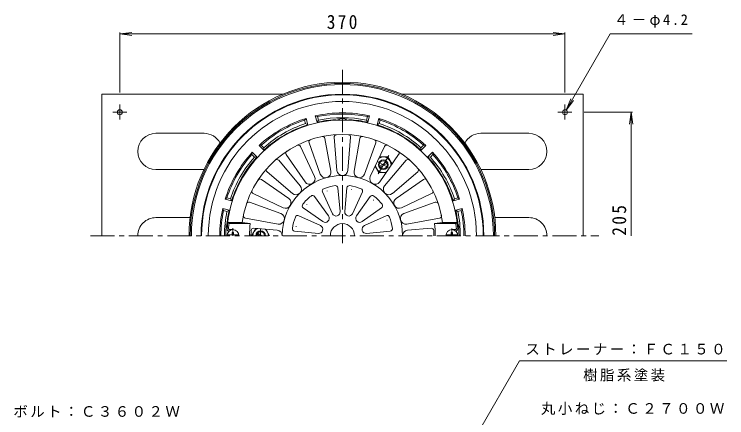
# Model space of a CAD drawing. Units: millimetres, scale not verified. Extents: x -324 to 305, y -464 to 495.
# Drawn here: x -324 to 269, y 160 to 495 of the extents above; entities that cross this region are included whole.
import ezdxf

# ---------------------------------------------------------------- set-up
doc = ezdxf.new("R2010")
doc.units = ezdxf.units.MM
doc.header["$LTSCALE"] = 4
doc.linetypes.add('CHAIN1', pattern=[8, 5, -1, 1, -1])
for name, color, linetype, lineweight in [('0-0_通り芯', 3, 'Continuous', 9), ('0-1_躯体', 2, 'Continuous', 9), ('0-2_仕上', 6, 'Continuous', 9), ('0-4_その他', 7, 'Continuous', 9), ('0-5_寸法', 7, 'Continuous', 9), ('0-A', 4, 'Continuous', 9), ('0-B', 2, 'Continuous', 9)]:
    doc.layers.add(name, color=color, linetype=linetype, lineweight=lineweight)
doc.styles.add('ＭＳ ゴシック', font='')
doc.styles.get('ＭＳ ゴシック').set_extended_font_data('MS Gothic')

msp = doc.modelspace()

# ---------------------------------------------------------------- linework, layer by layer
at = {"layer": '0-0_通り芯', "linetype": 'CHAIN1'}
for p, q in [((-50.8, 449.461), (-50.8, 305.331)), ((-260.264, 311.623), (162.235, 311.623))]:
    msp.add_line(p, q, dxfattribs=at)
at = {"layer": '0-0_通り芯'}
for radius in [127.5, 126.5, 125.5]:
    msp.add_arc((-50.8, 311.623), radius, 0, 180, dxfattribs=at)
at = {"layer": '0-1_躯体'}
for p, q in [((-81.043, 409.036), (-82.215, 407.613)), ((-79.618, 403.72), (-81.043, 409.036)), ((-71.891, 405.79), (-73.316, 411.107)), ((-71.589, 410.46), (-73.316, 411.107)), ((-70.812, 407.558), (-71.589, 410.46)), ((-30.788, 407.558), (-30.011, 410.46)), ((-28.284, 411.107), (-30.011, 410.46)), ((-29.709, 405.79), (-28.284, 411.107)), ((-21.982, 403.72), (-20.557, 409.036)), ((-19.386, 407.613), (-20.557, 409.036)), ((-81.437, 404.711), (-82.215, 407.613)), ((-79.618, 403.72), (-81.437, 404.711)), ((-70.812, 407.558), (-71.891, 405.79)), ((-29.709, 405.79), (-30.788, 407.558)), ((-20.163, 404.711), (-21.982, 403.72)), ((-20.163, 404.711), (-19.386, 407.613)), ((-118.223, 386.824), (-120.041, 386.521)), ((-116.149, 382.629), (-120.041, 386.521)), ((-116.098, 384.699), (-118.223, 386.824)), ((14.498, 384.699), (16.623, 386.824)), ((14.549, 382.629), (18.441, 386.521)), ((18.441, 386.521), (16.623, 386.824)), ((-125.698, 380.864), (-126.001, 379.046)), ((-123.876, 376.921), (-126.001, 379.046)), ((-121.806, 376.972), (-125.698, 380.864)), ((-116.098, 384.699), (-116.149, 382.629)), ((14.549, 382.629), (14.498, 384.699)), ((20.206, 376.972), (24.098, 380.864)), ((22.276, 376.921), (24.401, 379.046)), ((24.401, 379.046), (24.098, 380.864)), ((-121.806, 376.972), (-123.876, 376.921)), ((22.276, 376.921), (20.206, 376.972)), ((-146.79, 343.037), (-148.213, 341.866)), ((-142.896, 340.441), (-148.213, 341.866)), ((-143.888, 342.26), (-146.79, 343.037)), ((-143.888, 342.26), (-142.896, 340.441)), ((41.296, 340.441), (42.288, 342.26)), ((41.296, 340.441), (46.613, 341.866)), ((42.288, 342.26), (45.19, 343.038)), ((46.613, 341.866), (45.19, 343.038)), ((-144.967, 332.714), (-150.284, 334.139)), ((-149.637, 332.412), (-150.284, 334.139)), ((-146.735, 331.635), (-149.637, 332.412)), ((-146.735, 331.635), (-144.967, 332.714)), ((43.367, 332.714), (48.684, 334.139)), ((45.135, 331.635), (43.367, 332.714)), ((45.135, 331.635), (48.037, 332.412)), ((48.037, 332.412), (48.684, 334.139))]:
    msp.add_line(p, q, dxfattribs=at)
at = {"layer": '0-1_躯体', "color": 4, "linetype": 'CHAIN1'}
for p, q in [((-21.715, 373.35), (-11.885, 367.675)), ((-12.305, 378.299), (-21.217, 362.863)), ((-118.8, 311.623), (-118.8, 317.298))]:
    msp.add_line(p, q, dxfattribs=at)
at = {"layer": '0-1_躯体', "color": 4}
for p, q in [((-19.989, 377.013), (-13.053, 377.013)), ((-9.579, 370.997), (-13.053, 377.013)), ((-23.613, 369.322), (-20.547, 364.013)), ((-19.895, 369.303), (-14.205, 372.588)), ((-19.395, 368.437), (-13.705, 371.723)), ((-20.547, 364.013), (-14.428, 364.013)), ((-122.829, 317.634), (-126.3, 311.623)), ((-111.297, 311.628), (-114.357, 316.927)), ((-119.8, 311.623), (-121.895, 312.833)), ((-117.8, 311.623), (-121.395, 313.699)), ((-111.3, 311.623), (-111.297, 311.628))]:
    msp.add_line(p, q, dxfattribs=at)
for radius in [4, 3.324]:
    msp.add_circle((-16.8, 370.513), radius, dxfattribs=at)
at = {"layer": '0-1_躯体'}
for centre, radius, start, end in [((-50.8, 311.623), 117.5, 0, 180), ((-50.8, 311.623), 117, 0, 180), ((-50.8, 311.623), 111.441, 0, 180), ((-50.8, 311.623), 102, 107.24745, 132.75252), ((-50.8, 311.623), 102, 77.24745, 102.75252), ((-50.8, 311.623), 101, 78.1216, 101.87843), ((-50.8, 311.623), 98, 78.21725, 101.78276), ((-50.8, 311.623), 102, 47.24745, 72.75252), ((-50.8, 311.623), 101, 108.1216, 131.87843), ((-50.8, 311.623), 96.5, 107.37563, 132.62434), ((-50.8, 311.623), 98, 108.21725, 131.78276), ((-50.8, 311.623), 96.5, 93.64027, 102.62434), ((-56.8, 405.932), 2, 51.83441, 93.64053), ((-50.8, 311.623), 96.917, 87.58473, 92.41527), ((-54.8, 406.456), 2, 34.69341, 92.41542), ((-46.8, 406.456), 2, 87.58458, 145.30659), ((-44.8, 405.932), 2, 86.35947, 128.16559), ((-50.8, 311.623), 96.5, 77.37563, 86.35973), ((-50.8, 311.623), 96.5, 47.37563, 72.62434), ((-50.8, 311.623), 98, 48.21725, 71.78276), ((-50.8, 311.623), 101, 48.1216, 71.87843), ((-50.8, 311.623), 102, 137.24745, 162.75252), ((-50.8, 311.623), 101, 138.1216, 161.87843), ((-50.8, 311.623), 102, 17.24745, 42.75252), ((-50.8, 311.623), 101, 18.1216, 41.87843), ((-50.8, 311.623), 98, 138.21725, 161.78276), ((-50.8, 311.623), 96.5, 137.37563, 162.62434), ((-50.8, 311.623), 96.5, 17.37563, 42.62434), ((-50.8, 311.623), 98, 18.21725, 41.78276), ((-50.8, 311.623), 102, 167.24748, 180), ((-50.8, 311.623), 101, 168.12157, 180), ((-50.8, 311.623), 98, 168.21722, 179.99998), ((-50.8, 311.623), 96.5, 167.37566, 173.92558), ((-50.8, 311.623), 96.5, 6.07442, 12.62434), ((-50.8, 311.623), 98, 0, 11.78276), ((-50.8, 311.623), 101, 0, 11.87843), ((-50.8, 311.623), 102, 0, 12.75252), ((-50.8, 311.623), 96.917, 174.55904, 180), ((-145.289, 320.623), 2, 174.55836, 232.28242), ((-144.769, 321.623), 2, 173.92577, 215.73421), ((43.169, 321.623), 2, 324.26579, 6.07423), ((43.689, 320.623), 2, 307.71758, 5.44164), ((-50.8, 311.623), 96.917, 0, 5.44096)]:
    msp.add_arc(centre, radius, start, end, dxfattribs=at)
at = {"layer": '0-1_躯体', "color": 4}
for centre, radius, start, end in [((-16.795, 370.51), 6.5, 60.04965, 125.33496), ((-16.795, 370.51), 6.5, 354.86478, 60.0495), ((-16.795, 370.51), 6.5, 184.20641, 295.59392), ((-118.8, 311.629), 6.5, 114.86398, 180.04892), ((-118.8, 311.623), 4, 0, 180), ((-118.8, 311.623), 3.324, 0, 180), ((-118.8, 311.629), 6.5, 359.95093, 55.59485)]:
    msp.add_arc(centre, radius, start, end, dxfattribs=at)
at = {"layer": '0-2_仕上'}
for p, q in [((-65.358, 392.296), (-60.451, 365.106)), ((-55.32, 365.781), (-57.618, 393.315)), ((-43.982, 393.315), (-46.28, 365.781)), ((-41.149, 365.106), (-36.242, 392.296)), ((-85.742, 385.779), (-73.965, 360.785)), ((-69.183, 362.766), (-78.529, 388.766)), ((-23.071, 388.767), (-32.417, 362.766)), ((-27.635, 360.785), (-15.858, 385.779)), ((-103.744, 374.209), (-85.9, 353.115)), ((-81.793, 356.266), (-97.55, 378.961)), ((-4.05, 378.961), (-19.807, 356.266)), ((-15.7, 353.115), (2.144, 374.209)), ((-92.292, 346.723), (-113.386, 364.567)), ((11.785, 364.567), (-9.308, 346.723)), ((-118.138, 358.373), (-95.443, 342.616)), ((-6.157, 342.616), (16.538, 358.373)), ((-54.605, 351.391), (-52.714, 331.625)), ((-48.886, 331.625), (-46.995, 351.391)), ((-99.962, 334.788), (-124.956, 346.565)), ((-73.979, 344.161), (-62.459, 327.989)), ((-59.144, 329.902), (-67.389, 347.966)), ((-34.211, 347.966), (-42.456, 329.902)), ((-39.142, 327.989), (-27.621, 344.161)), ((23.356, 346.565), (-1.638, 334.788)), ((-127.944, 339.352), (-101.943, 330.006)), ((0.343, 330.006), (26.343, 339.352)), ((-67.166, 323.281), (-83.338, 334.802)), ((-18.262, 334.802), (-34.434, 323.281)), ((-104.283, 321.274), (-131.473, 326.181)), ((-87.143, 328.212), (-69.079, 319.967)), ((-32.521, 319.967), (-14.457, 328.212)), ((29.873, 326.181), (2.683, 321.274)), ((-145.911, 322.623), (-145.055, 321.623)), ((-145.055, 321.623), (-127.35, 321.623)), ((-145.615, 315.623), (-144.8, 315.623)), ((-144.529, 316.623), (-141.8, 316.623)), ((-124.517, 317.775), (-104.958, 316.143)), ((-70.802, 313.537), (-90.568, 315.428)), ((-11.032, 315.428), (-30.798, 313.537)), ((22.917, 317.775), (3.358, 316.143)), ((42.929, 316.623), (40.2, 316.623)), ((43.54, 315.623), (43.2, 315.623))]:
    msp.add_line(p, q, dxfattribs=at)
for points in [[(-145.911, 322.623), (-134.077, 322.623), (-127.35, 321.623)], [(44.311, 322.623), (43.455, 321.623), (25.75, 321.623)], [(44.311, 322.623), (32.477, 322.623), (25.75, 321.623)]]:
    msp.add_lwpolyline(points, dxfattribs=at)
for centre, radius, start, end in [((-50.8, 311.623), 96, 3.33656, 176.96851), ((-50.8, 311.623), 84, 7.52461, 172.47537), ((-76.647, 389.443), 2, 108.37297, 199.77055), ((-67.326, 391.94), 2, 10.22945, 101.62701), ((-55.625, 393.481), 2, 93.37297, 184.77055), ((-45.975, 393.481), 2, 355.22945, 86.62701), ((-34.274, 391.94), 2, 78.37297, 169.77055), ((-24.954, 389.443), 2, 340.22945, 71.62701), ((-87.551, 384.926), 2, 25.22945, 116.62701), ((-14.049, 384.926), 2, 63.37297, 154.77055), ((-95.907, 380.102), 2, 123.37297, 214.77055), ((-5.693, 380.102), 2, 325.22945, 56.62701), ((-105.271, 372.917), 2, 40.22945, 131.62701), ((3.671, 372.917), 2, 48.37297, 139.77055), ((-112.094, 366.094), 2, 138.37297, 229.77055), ((10.494, 366.094), 2, 310.22945, 41.62701), ((-50.8, 311.623), 50, 0, 180), ((-64.915, 364.3), 4.535, 199.77071, 10.22931), ((-50.8, 366.159), 4.535, 184.77071, 355.22931), ((-36.685, 364.3), 4.535, 169.77071, 340.22931), ((-119.279, 356.73), 2, 55.22945, 146.62701), ((-78.068, 358.852), 4.535, 214.77071, 25.22931), ((-23.532, 358.852), 4.535, 154.77071, 325.22931), ((17.679, 356.73), 2, 33.37297, 124.77055), ((-89.363, 350.185), 4.535, 229.77071, 40.22931), ((-65.57, 348.796), 2, 111.66895, 204.53519), ((-50.8, 311.623), 42, 98.33105, 111.66893), ((-56.596, 351.201), 2, 5.46495, 98.3308), ((-45.004, 351.201), 2, 81.66895, 174.53519), ((-50.8, 311.623), 42, 68.33105, 81.66893), ((-45.004, 351.201), 2, 324.99879, 330.64775), ((-36.03, 348.796), 2, 335.46495, 68.3308), ((-12.238, 350.185), 4.535, 139.77071, 310.22931), ((-124.103, 348.374), 2, 153.37297, 244.77055), ((-50.8, 311.623), 42, 128.33105, 141.66893), ((-75.608, 343.001), 2, 35.46495, 128.3308), ((-65.57, 348.796), 2, 354.99879, 0.64775), ((-25.992, 343.001), 2, 51.66895, 144.53519), ((-50.8, 311.623), 42, 38.33105, 51.66893), ((22.503, 348.374), 2, 295.22945, 26.62701), ((-128.62, 337.47), 2, 70.22945, 161.62701), ((-98.029, 338.891), 4.535, 244.77071, 55.22931), ((-82.178, 336.431), 2, 141.66895, 234.53519), ((-25.992, 343.001), 2, 294.99879, 300.64775), ((-19.422, 336.431), 2, 305.46495, 38.3308), ((-3.571, 338.891), 4.535, 124.77071, 295.22931), ((27.02, 337.47), 2, 18.37297, 109.77055), ((-82.178, 336.431), 2, 24.99879, 30.64775), ((-56.074, 331.304), 3.375, 204.53499, 5.46486), ((-45.527, 331.304), 3.375, 174.53499, 335.46486), ((-131.117, 328.149), 2, 168.37297, 259.77055), ((-103.477, 325.738), 4.535, 259.77071, 70.22931), ((-50.8, 311.623), 42, 158.33105, 171.66893), ((-87.973, 326.393), 2, 65.46495, 158.3308), ((-65.207, 326.03), 3.375, 234.53499, 35.46486), ((-36.393, 326.03), 3.375, 144.53499, 305.46486), ((-13.627, 326.393), 2, 21.66895, 114.53519), ((-50.8, 311.623), 42, 8.33105, 21.66893), ((1.877, 325.738), 4.535, 109.77071, 280.22931), ((29.517, 328.149), 2, 280.22945, 11.62701), ((-78.3, 311.623), 67.5, 171.48038, 174.82341), ((-50.8, 311.623), 77.2, 172.55737, 180), ((-70.481, 316.896), 3.375, 264.53499, 65.46486), ((-50.8, 311.623), 10, 0, 180), ((-31.119, 316.896), 3.375, 114.53499, 275.46486), ((-13.627, 326.393), 2, 264.99879, 270.64775), ((-50.8, 311.623), 77.2, 0, 7.44263), ((-23.3, 311.623), 67.5, 5.17659, 8.51962), ((-145.615, 316.623), 1, 175.75238, 270), ((-144.529, 317.623), 1, 174.8239, 270), ((-50.8, 311.623), 76, 176.77811, 180), ((-124.683, 315.782), 2, 85.2294, 176.77818), ((-105.336, 311.623), 4.535, 0, 85.22931), ((-90.378, 317.419), 2, 171.66895, 264.53519), ((-90.378, 317.419), 2, 54.99879, 60.64775), ((-11.222, 317.419), 2, 275.46495, 8.3308), ((3.735, 311.623), 4.535, 94.77069, 180), ((23.083, 315.782), 2, 3.22182, 94.7706), ((-50.8, 311.623), 76, 0, 3.22189), ((42.929, 317.623), 1, 270, 5.1761), ((43.54, 317.123), 1.5, 270, 3.33636)]:
    msp.add_arc(centre, radius, start, end, dxfattribs=at)
at = {"layer": '0-4_その他'}
for p, q in [((-235.8, 479.123), (-225.886, 480.428)), ((-235.8, 430.531), (-235.8, 480.323)), ((134.2, 479.123), (124.286, 480.428)), ((134.2, 430.531), (134.2, 480.323)), ((-235.8, 479.123), (134.2, 479.123)), ((-235.8, 479.123), (-225.886, 477.818)), ((134.2, 479.123), (124.286, 477.818)), ((150.014, 414.123), (190.4, 414.123)), ((189.2, 414.123), (187.895, 404.209)), ((189.2, 311.623), (189.2, 414.123)), ((189.2, 414.123), (190.505, 404.209))]:
    msp.add_line(p, q, dxfattribs=at)
at = {"layer": '0-5_寸法'}
for p, q in [((135.25, 415.942), (171.728, 479.123)), ((171.728, 479.123), (239.962, 479.123)), ((135.25, 415.942), (139.077, 425.18)), ((135.25, 415.942), (141.338, 423.875)), ((-0.8, 39.353), (96.339, 207.602)), ((96.339, 207.602), (268.637, 207.602))]:
    msp.add_line(p, q, dxfattribs=at)
at = {"layer": '0-A'}
for p, q in [((-142.4, 314.373), (-141.2, 314.373)), ((-142.4, 313.223), (-142.4, 314.373)), ((-141.2, 313.223), (-141.2, 314.373)), ((39.6, 313.223), (39.6, 314.373)), ((40.8, 314.373), (39.6, 314.373)), ((40.8, 313.223), (40.8, 314.373)), ((-136.836, 312.223), (-146.764, 312.223)), ((35.236, 312.223), (45.164, 312.223))]:
    msp.add_line(p, q, dxfattribs=at)
at = {"layer": '0-A', "linetype": 'CHAIN1'}
for p, q in [((-141.8, 311.623), (-141.8, 317.737)), ((40.2, 311.623), (40.2, 317.486))]:
    msp.add_line(p, q, dxfattribs=at)
at = {"layer": '0-A'}
for centre, radius, start, end in [((-141.8, 311.623), 5, 0, 180), ((40.2, 311.623), 5, 0, 180), ((-143.4, 313.223), 1, 270, 0), ((-140.2, 313.223), 1, 180, 270), ((38.6, 313.223), 1, 270, 0), ((41.8, 313.223), 1, 180, 270)]:
    msp.add_arc(centre, radius, start, end, dxfattribs=at)
at = {"layer": '0-B'}
for p, q in [((-250.8, 429.123), (-250.8, 311.623)), ((-250.8, 429.123), (-100.298, 429.123)), ((-1.302, 429.123), (149.2, 429.123)), ((149.2, 429.123), (149.2, 311.623)), ((-235.8, 420.531), (-235.8, 407.975)), ((134.2, 420.531), (134.2, 407.975)), ((-241.614, 414.123), (-229.865, 414.123)), ((140.014, 414.123), (128.265, 414.123)), ((-205.8, 396.623), (-165.8, 396.623)), ((104.2, 396.623), (64.2, 396.623)), ((-205.8, 366.623), (-165.827, 366.623)), ((104.2, 366.623), (64.227, 366.623)), ((-205.8, 326.623), (-177.415, 326.623)), ((104.2, 326.623), (75.815, 326.623))]:
    msp.add_line(p, q, dxfattribs=at)
for centre in [(-235.8, 414.123), (134.2, 414.123)]:
    msp.add_circle(centre, 2.1, dxfattribs=at)
for centre, start, end in [((-205.8, 381.623), 90, 270), ((-165.8, 381.623), 27.44629, 90), ((64.2, 381.623), 90, 152.55371), ((104.2, 381.623), 270, 90), ((-205.8, 311.623), 90, 180.00018), ((104.2, 311.623), 359.99982, 90)]:
    msp.add_arc(centre, 15, start, end, dxfattribs=at)

# ---------------------------------------------------------------- texts
at = {"layer": '0-4_その他', "color": 2, "insert": (-63.8, 483.123), "char_height": 11.73, "attachment_point": 7, "style": 'ＭＳ ゴシック'}
msp.add_mtext('\\T1.27;\\W0.9;370', dxfattribs=at)
at = {"layer": '0-4_その他', "color": 2, "insert": (185.2, 311.623), "char_height": 11.73, "attachment_point": 7, "rotation": 90, "style": 'ＭＳ ゴシック'}
msp.add_mtext('\\T1.27;\\W0.9;205', dxfattribs=at)
at = {"layer": '0-5_寸法', "char_height": 8.798, "attachment_point": 7, "style": 'ＭＳ ゴシック'}
for s, insert in [('\\T1.23;４－φ4.2', (174.917, 484.278)), ('\\T1.17;ストレーナー：ＦＣ１５０', (101.244, 212.556)), ('\\T1.17;樹脂系塗装', (149.27, 190.48)), ('\\T1.17;丸小ねじ：Ｃ２７００Ｗ', (114.211, 162.772)), ('\\T1.17;ボルト：Ｃ３６０２Ｗ', (-324.28, 160.742))]:
    msp.add_mtext(s, dxfattribs=dict(at, insert=insert))

doc.saveas('drawing.dxf')
